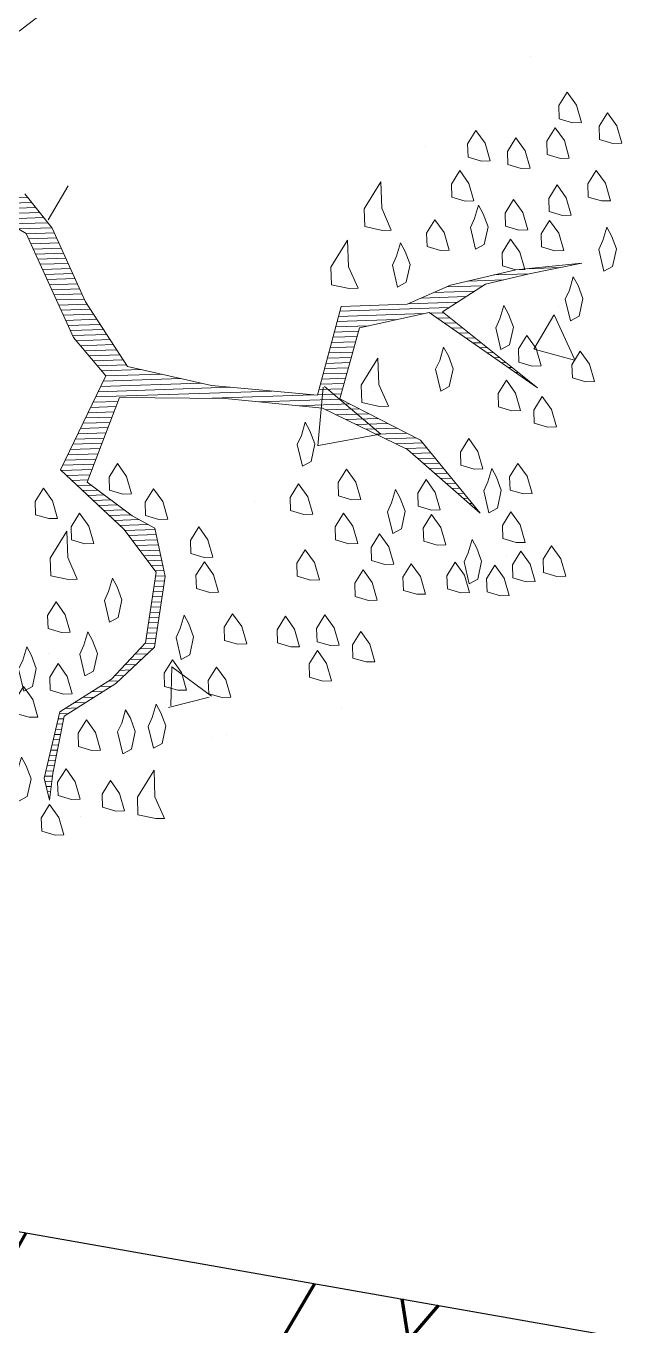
# Model space of a CAD drawing. Header units: millimetres. Extents: x 111 to 1506, y 14 to 566.
# Drawn here: x 257.217 to 258.018, y 202.413 to 204.162 of the extents above; entities that cross this region are included whole.
import ezdxf

# ---------------------------------------------------------------- set-up
doc = ezdxf.new("R2010")
doc.units = ezdxf.units.MM
for name, color, linetype, lineweight in [('ARBOLES', 78, 'Continuous', 5), ('G', 254, 'Continuous', 5), ('GRASS', 56, 'Continuous', 0)]:
    doc.layers.add(name, color=color, linetype=linetype, lineweight=lineweight)

# ---------------------------------------------------------------- blocks, each defined once
blk = doc.blocks.new('*X16')
at = {"color": 0}
for p, q in [((17.8617, 16.41), (18.0157, 16.41)), ((17.8916, 16.4), (18.0232, 16.4)), ((17.9216, 16.39), (18.0307, 16.39)), ((17.9473, 16.38), (18.0382, 16.38)), ((17.9633, 16.37), (18.0457, 16.37)), ((17.9793, 16.36), (18.0532, 16.36)), ((17.9953, 16.35), (18.0607, 16.35)), ((18.0106, 16.34), (18.0651, 16.34)), ((18.0147, 16.33), (18.0692, 16.33)), ((18.0189, 16.32), (18.0733, 16.32)), ((18.0231, 16.31), (18.0774, 16.31)), ((18.0272, 16.3), (18.0816, 16.3)), ((18.0314, 16.29), (18.0857, 16.29)), ((18.0356, 16.28), (18.0898, 16.28)), ((18.0397, 16.27), (18.0939, 16.27)), ((18.0439, 16.26), (18.098, 16.26)), ((18.0481, 16.25), (18.1021, 16.25)), ((18.0522, 16.24), (18.1063, 16.24)), ((18.0564, 16.23), (18.1104, 16.23)), ((18.0606, 16.22), (18.1145, 16.22)), ((18.8615, 16.22), (18.9295, 16.22)), ((18.9115, 16.23), (18.9795, 16.23)), ((18.9759, 16.24), (19.0395, 16.24)), ((18.0647, 16.21), (18.1186, 16.21)), ((18.0689, 16.2), (18.1236, 16.2)), ((18.7941, 16.2), (18.873, 16.2)), ((18.8191, 16.21), (18.8896, 16.21)), ((18.0731, 16.19), (18.1296, 16.19)), ((18.0772, 16.18), (18.1356, 16.18)), ((18.0814, 16.17), (18.1416, 16.17)), ((18.6114, 16.17), (18.823, 16.17)), ((18.7441, 16.18), (18.8396, 16.18)), ((18.7691, 16.19), (18.8563, 16.19)), ((18.0856, 16.16), (18.1476, 16.16)), ((18.0897, 16.15), (18.1536, 16.15)), ((18.6054, 16.15), (18.7201, 16.15)), ((18.6084, 16.16), (18.7734, 16.16)), ((18.7869, 16.16), (18.812, 16.16)), ((18.8002, 16.15), (18.8237, 16.15)), ((18.0939, 16.14), (18.1596, 16.14)), ((18.1004, 16.13), (18.1656, 16.13)), ((18.1082, 16.12), (18.1716, 16.12)), ((18.5964, 16.12), (18.6429, 16.12)), ((18.5994, 16.13), (18.6461, 16.13)), ((18.6024, 16.14), (18.6667, 16.14)), ((18.8135, 16.14), (18.8354, 16.14)), ((18.8269, 16.13), (18.847, 16.13)), ((18.8402, 16.12), (18.8587, 16.12)), ((18.116, 16.11), (18.1776, 16.11)), ((18.1237, 16.1), (18.1836, 16.1)), ((18.5904, 16.1), (18.6367, 16.1)), ((18.5934, 16.11), (18.6398, 16.11)), ((18.8535, 16.11), (18.8704, 16.11)), ((18.8669, 16.1), (18.882, 16.1)), ((18.1315, 16.09), (18.1896, 16.09)), ((18.1393, 16.08), (18.1956, 16.08)), ((18.1471, 16.07), (18.2239, 16.07)), ((18.5814, 16.07), (18.6273, 16.07)), ((18.5844, 16.08), (18.6304, 16.08)), ((18.5874, 16.09), (18.6336, 16.09)), ((18.8802, 16.09), (18.8937, 16.09)), ((18.8935, 16.08), (18.9054, 16.08)), ((18.9069, 16.07), (18.917, 16.07)), ((18.1497, 16.05), (18.2999, 16.05)), ((18.1549, 16.06), (18.2619, 16.06)), ((18.5754, 16.05), (18.6211, 16.05)), ((18.5784, 16.06), (18.6242, 16.06)), ((18.9202, 16.06), (18.9287, 16.06)), ((18.9335, 16.05), (18.9404, 16.05)), ((18.1339, 16.02), (18.4746, 16.02)), ((18.1392, 16.03), (18.3946, 16.03)), ((18.1444, 16.04), (18.3379, 16.04)), ((18.5664, 16.02), (18.6117, 16.02)), ((18.5694, 16.03), (18.6148, 16.03)), ((18.5724, 16.04), (18.6179, 16.04)), ((18.9469, 16.04), (18.952, 16.04)), ((18.9602, 16.03), (18.9637, 16.03)), ((18.9735, 16.02), (18.9754, 16.02)), ((18.1235, 16), (18.173, 16)), ((18.1287, 16.01), (18.1773, 16.01)), ((18.3591, 16.01), (18.5546, 16.01)), ((18.4501, 16), (18.6064, 16)), ((18.5634, 16.01), (18.6086, 16.01)), ((18.9869, 16.01), (18.987, 16.01)), ((18.1077, 15.97), (18.1604, 15.97)), ((18.113, 15.98), (18.1646, 15.98)), ((18.1182, 15.99), (18.1688, 15.99)), ((18.5234, 15.99), (18.6244, 15.99)), ((18.5781, 15.98), (18.6424, 15.98)), ((18.5971, 15.97), (18.6604, 15.97)), ((18.0973, 15.95), (18.152, 15.95)), ((18.1025, 15.96), (18.1562, 15.96)), ((18.6161, 15.96), (18.6784, 15.96)), ((18.6351, 15.95), (18.6964, 15.95)), ((18.0816, 15.92), (18.1394, 15.92)), ((18.0868, 15.93), (18.1436, 15.93)), ((18.092, 15.94), (18.1478, 15.94)), ((18.6541, 15.94), (18.7144, 15.94)), ((18.6731, 15.93), (18.7324, 15.93)), ((18.6921, 15.92), (18.7504, 15.92)), ((18.0711, 15.9), (18.1309, 15.9)), ((18.0763, 15.91), (18.1351, 15.91)), ((18.7111, 15.91), (18.7628, 15.91)), ((18.7301, 15.9), (18.7704, 15.9)), ((18.0627, 15.88), (18.1225, 15.88)), ((18.0658, 15.89), (18.1267, 15.89)), ((18.0727, 15.87), (18.1183, 15.87)), ((18.7421, 15.89), (18.7781, 15.89)), ((18.7528, 15.88), (18.7857, 15.88)), ((18.7634, 15.87), (18.7934, 15.87)), ((18.0827, 15.86), (18.1141, 15.86)), ((18.0927, 15.85), (18.1197, 15.85)), ((18.7741, 15.86), (18.801, 15.86)), ((18.7848, 15.85), (18.8087, 15.85)), ((18.1027, 15.84), (18.1322, 15.84)), ((18.1127, 15.83), (18.1447, 15.83)), ((18.1227, 15.82), (18.1572, 15.82)), ((18.7954, 15.84), (18.8163, 15.84)), ((18.8061, 15.83), (18.824, 15.83)), ((18.8168, 15.82), (18.8316, 15.82)), ((18.1327, 15.81), (18.1697, 15.81)), ((18.1427, 15.8), (18.1822, 15.8)), ((18.8274, 15.81), (18.8393, 15.81)), ((18.8381, 15.8), (18.8469, 15.8)), ((18.1527, 15.79), (18.1947, 15.79)), ((18.1627, 15.78), (18.2105, 15.78)), ((18.1727, 15.77), (18.2271, 15.77)), ((18.8488, 15.79), (18.8545, 15.79)), ((18.8594, 15.78), (18.8622, 15.78)), ((18.182, 15.76), (18.2403, 15.76)), ((18.189, 15.75), (18.2422, 15.75)), ((18.196, 15.74), (18.244, 15.74)), ((18.203, 15.73), (18.2458, 15.73)), ((18.21, 15.72), (18.2476, 15.72)), ((18.217, 15.71), (18.2494, 15.71)), ((18.224, 15.7), (18.2512, 15.7)), ((18.231, 15.69), (18.2531, 15.69)), ((18.238, 15.68), (18.2549, 15.68)), ((18.2385, 15.67), (18.2567, 15.67)), ((18.2329, 15.64), (18.2515, 15.64)), ((18.2348, 15.65), (18.2534, 15.65)), ((18.2367, 15.66), (18.2553, 15.66)), ((18.2292, 15.62), (18.2478, 15.62)), ((18.231, 15.63), (18.2497, 15.63)), ((18.2235, 15.59), (18.2422, 15.59)), ((18.2254, 15.6), (18.244, 15.6)), ((18.2273, 15.61), (18.2459, 15.61)), ((18.2198, 15.57), (18.2384, 15.57)), ((18.2217, 15.58), (18.2403, 15.58)), ((18.2132, 15.54), (18.2328, 15.54)), ((18.216, 15.55), (18.2347, 15.55)), ((18.2179, 15.56), (18.2365, 15.56)), ((18.1932, 15.52), (18.2171, 15.52)), ((18.2032, 15.53), (18.2284, 15.53)), ((18.1632, 15.49), (18.1834, 15.49)), ((18.1732, 15.5), (18.1946, 15.5)), ((18.1832, 15.51), (18.2059, 15.51)), ((18.1409, 15.47), (18.1609, 15.47)), ((18.1532, 15.48), (18.1721, 15.48)), ((18.0895, 15.44), (18.1126, 15.44)), ((18.1066, 15.45), (18.1297, 15.45)), ((18.1238, 15.46), (18.1468, 15.46)), ((18.0552, 15.42), (18.0783, 15.42)), ((18.0723, 15.43), (18.0954, 15.43)), ((18.038, 15.39), (18.0493, 15.39)), ((18.0407, 15.4), (18.0516, 15.4)), ((18.0433, 15.41), (18.0611, 15.41)), ((18.0327, 15.37), (18.0447, 15.37)), ((18.0353, 15.38), (18.047, 15.38)), ((18.0247, 15.34), (18.0378, 15.34)), ((18.0273, 15.35), (18.0401, 15.35)), ((18.03, 15.36), (18.0424, 15.36)), ((18.0193, 15.32), (18.0332, 15.32)), ((18.022, 15.33), (18.0355, 15.33)), ((18.0113, 15.29), (18.0265, 15.29)), ((18.014, 15.3), (18.0286, 15.3)), ((18.0167, 15.31), (18.0309, 15.31)), ((18.0115, 15.28), (18.0249, 15.28)), ((18.0135, 15.27), (18.0232, 15.27)), ((18.0155, 15.26), (18.0215, 15.26)), ((18.0175, 15.25), (18.0199, 15.25))]:
    blk.add_line(p, q, dxfattribs=at)
blk = doc.blocks.new('E1E')
at = {"layer": 'ARBOLES', "ltscale": 0.2}
for p, q in [((94.9941, 59.1844), (94.9941, 59.1844)), ((94.8455, 58.9854), (94.8455, 58.9854)), ((94.8241, 58.9714), (94.8241, 58.9714)), ((94.928, 58.9668), (94.8733, 58.9268)), ((94.948, 58.9033), (94.9254, 58.9629)), ((95.1411, 58.9598), (95.1411, 58.9598)), ((94.9473, 58.9039), (94.8701, 58.9236)), ((94.6676, 58.8635), (94.6676, 58.8635)), ((94.9236, 58.6057), (94.9236, 58.6057)), ((94.5138, 58.5333), (94.5138, 58.5333)), ((95.1355, 58.5085), (95.1355, 58.5085)), ((94.8624, 58.4826), (94.7765, 58.4282)), ((94.8909, 58.3921), (94.8631, 58.4837)), ((94.6865, 58.4581), (94.6865, 58.4581)), ((95.013, 58.4632), (95.013, 58.4632)), ((95.2104, 58.4729), (95.2104, 58.4729)), ((94.8895, 58.3905), (94.7758, 58.4277)), ((94.811, 58.3666), (94.811, 58.3666)), ((94.8922, 58.3418), (94.8922, 58.3418)), ((95.3957, 58.2452), (95.4049, 58.3083)), ((94.4865, 58.2246), (94.4865, 58.2246)), ((94.5977, 58.207), (94.5304, 58.1986)), ((94.5888, 58.1437), (94.598, 58.2068)), ((94.5882, 58.1432), (94.5302, 58.1979)), ((94.7363, 58.1935), (94.7363, 58.1935)), ((94.5867, 58.1273), (94.5867, 58.1273)), ((94.8833, 57.9689), (94.8833, 57.9689)), ((94.7808, 57.7703), (94.7808, 57.7703))]:
    blk.add_line(p, q, dxfattribs=at)
for points in [[(95.4965, 58.333), (95.43, 58.3423), (95.2954, 58.4695), (95.2238, 58.5077), (95.2346, 58.6762), (95.103, 58.7267), (95.0285, 58.7715), (95.0017, 58.8842), (95.0305, 58.9594), (95.0883, 59.0397), (95.0709, 59.1488), (95.0499, 59.1785), (95.0608, 59.1365), (95.0789, 59.0433), (95.0211, 58.963), (94.9858, 58.8849), (95.0126, 58.7722), (95.0574, 58.7064), (95.0987, 58.7014), (95.1869, 58.6783), (95.1899, 58.5316), (95.0309, 58.4686), (94.8791, 58.4244), (94.7266, 58.4344), (94.579, 58.4856), (94.7128, 58.4127), (94.8589, 58.3998), (94.8727, 58.2812), (94.7773, 58.2154), (94.5691, 58.2629), (94.7578, 58.2067), (94.7101, 58.1387), (94.6509, 58.0967), (94.5786, 58.049), (94.6733, 58.0989), (94.7622, 58.1619), (94.8156, 58.2168), (94.9132, 58.2603), (94.8943, 58.4077), (95.0591, 58.4577), (95.1971, 58.4802), (95.2991, 58.4087), (95.3939, 58.3185), (95.4561, 58.2838)], [(95.5632, 58.0431), (95.4838, 57.9065)]]:
    blk.add_lwpolyline(points, dxfattribs=at)
for points in [[(95.0202, 59.2276), (95.0426, 59.2298), (95.0513, 59.2103), (95.047, 59.185), (95.0253, 59.1987), (95.0072, 59.2218)], [(95.1157, 59.1532), (95.1164, 59.1691), (95.0954, 59.1987), (95.0853, 59.1864), (95.0904, 59.1575), (95.1056, 59.1409), (95.1179, 59.1308)], [(94.9436, 59.1545), (94.966, 59.1567), (94.9747, 59.1372), (94.9704, 59.1119), (94.9487, 59.1256), (94.9306, 59.1487)], [(95.0174, 59.164), (95.0398, 59.1662), (95.0485, 59.1467), (95.0441, 59.1213), (95.0224, 59.1351), (95.0044, 59.1582)], [(94.8793, 59.1415), (94.9082, 59.1466), (94.9198, 59.1205), (94.9112, 59.0699), (94.8938, 59.109), (94.8663, 59.1357)], [(95.0167, 59.078), (95.0391, 59.0801), (95.0478, 59.0606), (95.0435, 59.0353), (95.0218, 59.049), (95.0037, 59.0722)], [(95.1309, 59.0665), (95.1533, 59.0687), (95.162, 59.0491), (95.1577, 59.0238), (95.136, 59.0376), (95.1179, 59.0607)], [(94.9885, 59.0187), (94.9893, 59.0346), (94.9683, 59.0642), (94.9582, 59.0519), (94.9632, 59.023), (94.9784, 59.0064), (94.9907, 58.9963)], [(94.9459, 58.9919), (94.9466, 59.0078), (94.9256, 59.0374), (94.9155, 59.0251), (94.9206, 58.9962), (94.9358, 58.9796), (94.9481, 58.9695)], [(95.1751, 58.9848), (95.1758, 59.0007), (95.1548, 59.0303), (95.1447, 59.018), (95.1498, 58.9891), (95.165, 58.9725), (95.1773, 58.9624)], [(95.0934, 59.0108), (95.1158, 59.013), (95.1245, 58.9935), (95.1201, 58.9681), (95.0985, 58.9819), (95.0804, 59.005)], [(95.0927, 58.9248), (95.0934, 58.9407), (95.0724, 58.9703), (95.0623, 58.958), (95.0674, 58.9291), (95.0826, 58.9125), (95.0949, 58.9023)], [(94.8534, 58.9195), (94.8758, 58.9217), (94.8845, 58.9022), (94.8802, 58.8769), (94.8585, 58.8906), (94.8404, 58.9137)], [(94.9243, 58.9355), (94.9467, 58.9377), (94.9554, 58.9182), (94.951, 58.8928), (94.9294, 58.9066), (94.9113, 58.9297)], [(95.1339, 58.9197), (95.1563, 58.9219), (95.165, 58.9024), (95.1607, 58.8771), (95.139, 58.8908), (95.1209, 58.9139)], [(94.9583, 58.8415), (94.959, 58.8574), (94.938, 58.8871), (94.9279, 58.8748), (94.933, 58.8458), (94.9482, 58.8292), (94.9605, 58.8191)], [(95.0884, 58.8293), (95.0892, 58.8452), (95.0682, 58.8749), (95.0581, 58.8626), (95.0631, 58.8336), (95.0783, 58.817), (95.0906, 58.8069)], [(95.1557, 58.8359), (95.1846, 58.841), (95.1962, 58.8149), (95.1875, 58.7643), (95.1701, 58.8034), (95.1427, 58.8301)], [(94.7125, 58.8334), (94.7349, 58.8356), (94.7436, 58.8161), (94.7393, 58.7908), (94.7176, 58.8045), (94.6995, 58.8276)], [(94.8622, 58.8299), (94.8846, 58.8321), (94.8933, 58.8126), (94.889, 58.7873), (94.8673, 58.801), (94.8492, 58.8241)], [(94.7812, 58.8016), (94.8036, 58.8038), (94.8123, 58.7843), (94.808, 58.759), (94.7863, 58.7727), (94.7682, 58.7959)], [(94.6591, 58.7784), (94.6815, 58.7806), (94.6902, 58.7611), (94.6859, 58.7358), (94.6642, 58.7495), (94.6461, 58.7726)], [(94.7227, 58.7756), (94.7451, 58.7778), (94.7538, 58.7583), (94.7495, 58.7329), (94.7278, 58.7467), (94.7097, 58.7698)], [(95.1528, 58.7723), (95.1752, 58.7744), (95.1839, 58.7549), (95.1796, 58.7296), (95.1579, 58.7434), (95.1398, 58.7665)], [(94.936, 58.7692), (94.9584, 58.7714), (94.9671, 58.7519), (94.9627, 58.7266), (94.941, 58.7403), (94.9229, 58.7634)], [(95.2222, 58.7564), (95.2446, 58.7586), (95.2533, 58.7391), (95.249, 58.7138), (95.2273, 58.7275), (95.2092, 58.7506)], [(94.9656, 58.7201), (94.988, 58.7223), (94.9967, 58.7028), (94.9924, 58.6775), (94.9707, 58.6912), (94.9526, 58.7143)], [(94.7922, 58.6896), (94.8146, 58.6918), (94.8233, 58.6723), (94.8189, 58.647), (94.7972, 58.6607), (94.7791, 58.6838)], [(95.0567, 58.6905), (95.0791, 58.6927), (95.0878, 58.6732), (95.0835, 58.6479), (95.0618, 58.6616), (95.0437, 58.6847)], [(94.6931, 58.6845), (94.7155, 58.6867), (94.7242, 58.6671), (94.7199, 58.6418), (94.6982, 58.6556), (94.6801, 58.6787)], [(95.1261, 58.6747), (95.1485, 58.6768), (95.1572, 58.6573), (95.1529, 58.632), (95.1312, 58.6457), (95.1131, 58.6689)], [(94.6245, 58.6461), (94.6469, 58.6483), (94.6556, 58.6288), (94.6513, 58.6035), (94.6296, 58.6172), (94.6115, 58.6403)], [(94.5594, 58.6172), (94.5818, 58.6193), (94.5905, 58.5998), (94.5862, 58.5745), (94.5645, 58.5882), (94.5464, 58.6114)], [(94.6903, 58.6209), (94.7127, 58.623), (94.7214, 58.6035), (94.7171, 58.5782), (94.6954, 58.5919), (94.6773, 58.6151)], [(94.7568, 58.6115), (94.7792, 58.6137), (94.7879, 58.5942), (94.7836, 58.5689), (94.7619, 58.5826), (94.7438, 58.6057)], [(94.498, 58.5976), (94.5204, 58.5998), (94.5291, 58.5803), (94.5248, 58.555), (94.5031, 58.5687), (94.485, 58.5918)], [(94.5725, 58.5528), (94.5732, 58.5687), (94.5522, 58.5984), (94.5421, 58.5861), (94.5472, 58.5571), (94.5624, 58.5405), (94.5747, 58.5304)], [(94.8421, 58.5949), (94.8645, 58.5971), (94.8732, 58.5776), (94.8689, 58.5523), (94.8472, 58.566), (94.8291, 58.5891)], [(94.4677, 58.5607), (94.4901, 58.5629), (94.4988, 58.5434), (94.4944, 58.5181), (94.4728, 58.5318), (94.4547, 58.5549)], [(94.7178, 58.524), (94.7185, 58.5399), (94.6975, 58.5695), (94.6874, 58.5572), (94.6925, 58.5283), (94.7077, 58.5117), (94.72, 58.5016)], [(94.6238, 58.5601), (94.6462, 58.5623), (94.6549, 58.5428), (94.6506, 58.5175), (94.6289, 58.5312), (94.6108, 58.5543)], [(94.7792, 58.5436), (94.8017, 58.5458), (94.8103, 58.5262), (94.806, 58.5009), (94.7843, 58.5147), (94.7662, 58.5378)], [(94.425, 58.5339), (94.4474, 58.5361), (94.4561, 58.5166), (94.4518, 58.4913), (94.4301, 58.505), (94.412, 58.5281)], [(94.8942, 58.4779), (94.8949, 58.4938), (94.874, 58.5234), (94.8638, 58.5111), (94.8689, 58.4822), (94.8841, 58.4656), (94.8964, 58.4555)], [(94.5067, 58.508), (94.5292, 58.5101), (94.5378, 58.4906), (94.5335, 58.4653), (94.5118, 58.479), (94.4937, 58.5022)], [(94.6535, 58.511), (94.6759, 58.5131), (94.6846, 58.4936), (94.6803, 58.4683), (94.6586, 58.482), (94.6405, 58.5052)], [(94.5863, 58.4343), (94.587, 58.4502), (94.566, 58.4798), (94.5559, 58.4675), (94.561, 58.4386), (94.5762, 58.422), (94.5885, 58.4119)], [(94.5256, 58.4306), (94.548, 58.4328), (94.5567, 58.4133), (94.5524, 58.388), (94.5307, 58.4017), (94.5126, 58.4248)], [(94.6145, 58.4235), (94.6369, 58.4256), (94.6456, 58.4061), (94.6413, 58.3808), (94.6196, 58.3945), (94.6015, 58.4177)], [(94.7945, 58.3867), (94.8235, 58.3918), (94.835, 58.3658), (94.8264, 58.3152), (94.809, 58.3542), (94.7815, 58.3809)], [(94.53, 58.3157), (94.5524, 58.3179), (94.5611, 58.2984), (94.5568, 58.2731), (94.5351, 58.2868), (94.517, 58.3099)], [(94.5936, 58.3128), (94.616, 58.315), (94.6247, 58.2955), (94.6204, 58.2702), (94.5987, 58.2839), (94.5806, 58.307)], [(94.7324, 58.2811), (94.7332, 58.297), (94.7122, 58.3267), (94.7021, 58.3144), (94.7071, 58.2854), (94.7223, 58.2688), (94.7346, 58.2587)], [(94.5004, 58.2246), (94.5228, 58.2268), (94.5315, 58.2072), (94.5272, 58.1819), (94.5055, 58.1957), (94.4874, 58.2188)], [(94.5901, 58.2333), (94.6125, 58.2355), (94.6212, 58.216), (94.6168, 58.1907), (94.5952, 58.2044), (94.5771, 58.2275)], [(94.6675, 58.182), (94.6682, 58.1979), (94.6472, 58.2276), (94.6371, 58.2153), (94.6422, 58.1864), (94.6573, 58.1697), (94.6696, 58.1596)], [(94.9118, 58.2285), (94.9407, 58.2336), (94.9523, 58.2075), (94.9436, 58.1569), (94.9262, 58.196), (94.8988, 58.2227)], [(94.8605, 58.1511), (94.8612, 58.167), (94.8402, 58.1966), (94.8301, 58.1843), (94.8352, 58.1554), (94.8504, 58.1388), (94.8627, 58.1287)], [(94.5808, 58.0967), (94.5815, 58.1126), (94.5605, 58.1422), (94.5504, 58.1299), (94.5555, 58.101), (94.5707, 58.0844), (94.583, 58.0743)], [(94.8974, 58.1208), (94.9263, 58.1258), (94.9379, 58.0998), (94.9292, 58.0492), (94.9119, 58.0882), (94.8844, 58.115)], [(94.6733, 58.0989), (94.6957, 58.1011), (94.7044, 58.0816), (94.7001, 58.0563), (94.6784, 58.07), (94.6603, 58.0931)], [(94.7983, 58.1156), (94.8208, 58.1178), (94.8294, 58.0983), (94.8251, 58.073), (94.8034, 58.0867), (94.7853, 58.1098)], [(94.7666, 58.0469), (94.7673, 58.0628), (94.7463, 58.0925), (94.7362, 58.0802), (94.7413, 58.0512), (94.7565, 58.0346), (94.7688, 58.0245)], [(94.5606, 58.002), (94.5613, 58.0179), (94.5403, 58.0475), (94.5302, 58.0352), (94.5353, 58.0063), (94.5505, 57.9897), (94.5628, 57.9796)], [(94.6263, 58.0468), (94.6488, 58.049), (94.6574, 58.0295), (94.6531, 58.0042), (94.6314, 58.0179), (94.6133, 58.041)], [(94.6929, 58.0375), (94.7153, 58.0397), (94.724, 58.0202), (94.7196, 57.9948), (94.6979, 58.0086), (94.6799, 58.0317)], [(94.7912, 58.0267), (94.8136, 58.0289), (94.8223, 58.0094), (94.818, 57.9841), (94.7963, 57.9978), (94.7782, 58.0209)], [(94.6365, 57.989), (94.6589, 57.9912), (94.6676, 57.9717), (94.6633, 57.9464), (94.6416, 57.9601), (94.6235, 57.9832)], [(94.7912, 57.9566), (94.8136, 57.9588), (94.8223, 57.9393), (94.818, 57.914), (94.7963, 57.9277), (94.7782, 57.9508)], [(94.5867, 57.9434), (94.6091, 57.9456), (94.6178, 57.9261), (94.6134, 57.9008), (94.5917, 57.9145), (94.5737, 57.9376)], [(94.7269, 57.9435), (94.7493, 57.9457), (94.758, 57.9262), (94.7537, 57.9009), (94.732, 57.9146), (94.7139, 57.9377)], [(94.6742, 57.9045), (94.6966, 57.9066), (94.7053, 57.8871), (94.7009, 57.8618), (94.6792, 57.8755), (94.6612, 57.8987)], [(94.6048, 57.8502), (94.6272, 57.8524), (94.6359, 57.8329), (94.6316, 57.8076), (94.6099, 57.8213), (94.5918, 57.8444)], [(94.6778, 57.8437), (94.7002, 57.8459), (94.7089, 57.8264), (94.7046, 57.8011), (94.6829, 57.8148), (94.6648, 57.8379)]]:
    blk.add_lwpolyline(points, close=True, dxfattribs=at)
at = {"layer": 'ARBOLES', "ltscale": 0.2, "xscale": 0.8372139817761642, "yscale": 0.8372139817761642, "zscale": 0.8372139817761642, "rotation": 204.0028523145856}
blk.add_blockref('*X16', (103.6395, 76.9735), dxfattribs=at)

msp = doc.modelspace()

# ---------------------------------------------------------------- hatches: boundary and pattern name
at = {"layer": 'G', "lineweight": 100, "ltscale": 1000}
h = msp.add_hatch(dxfattribs=at)
h.set_pattern_fill('AR-HBONE', color=256, scale=0.046, angle=-22.08523, style=0)
h.set_pattern_definition([(22.914772, (777.23143, 1670.63463), (0.097837146, 0.241122153), [0.552, -0.184]), (112.914772, (777.40091, 1670.70627), (0.097837146, 0.241122153), [0.552, -0.184])])
edge = h.paths.add_edge_path()
edge.add_line((221.74739, 201.07699), (222.24177, 203.56684))
edge.add_line((222.24177, 203.56684), (283.25265, 176.18215))
edge.add_line((283.25265, 176.18215), (282.61554, 174.27589))
edge.add_line((282.61554, 174.27589), (222.04443, 201.46319))
at = {"layer": 'GRASS', "lineweight": 100, "ltscale": 1000, "true_color": 0x261a0d}
h = msp.add_hatch(dxfattribs=at)
h.set_pattern_fill('GRAVEL', color=28, scale=1.7, angle=-112.08523)
h.set_pattern_definition([(115.927559, (839.30387, 1680.0206), (-9.063970477, 18.354684393), [0.2287112, -22.6424497]), (72.8845124, (839.20387, 1680.226294), (-6.0948382015, -19.542337304), [0.3924756, -38.8550721]), (20.425219, (839.31938, 1680.60139), (-23.7196500766, -8.721708562), [0.2767396, -27.3972554]), (155.1884607, (839.17484, 1681.375535), (30.8660951253, -14.3587663716), [0.3574046, -35.3830487]), (180.748426, (838.85043, 1681.52551), (22.0990378755, 0.206215852), [0.3504635, -34.6959343]), (245.1884607, (838.49999, 1681.52094), (14.3587663716, 30.8660951253), [0.3574046, -35.3830487]), (285.609012, (838.350013, 1681.19652), (-7.4433582763, 26.8701771034), [0.4726493, -46.7922425]), (320.1701, (838.47719, 1680.741305), (30.1815712947, -25.0886977379), [0.4462296, -44.1767465]), (9.3443373, (838.81987, 1680.45549), (25.5918268176, 4.2928312495), [0.358615, -35.5029243]), (63.15113, (839.17373, 1680.51372), (-8.606190085, -16.688723505), [0.4094144, -20.0612964]), (110.3122095, (839.358635, 1680.878997), (-9.6577969326, 25.934088733), [0.5294616, -52.4167375]), (26.728847, (838.5263, 1679.82242), (13.925807081, 7.191793736), [0.1807117, -17.8905362]), (59.384006, (838.68771, 1679.903694), (-11.4598038846, -19.2000753885), [0.3438029, -34.0365694]), (112.91477, (838.8628, 1680.1996), (-1.5752635, 0.6391751), [0.2404157, -2.1637474]), (91.113362, (839.09657, 1680.23314), (-0.045348688, -9.154667853), [0.1294686, -12.8173457]), (179.716181, (839.09406, 1680.36258), (5.364965683, -0.342261915), [0.1830951, -8.971685]), (278.878528, (838.91096, 1680.3635), (1.2330016, -6.004140826), [0.2973793, -9.615239]), (49.479823, (838.95686, 1680.0697), (-2.8536138, -2.51135188), [0.2150347, -5.1608373]), (264.304312, (839.46478, 1681.27624), (-1.665960889, -17.670160563), [0.30124, -29.8228367]), (318.260948, (839.43488, 1680.97648), (-14.771198076, 13.331980626), [0.2527237, -25.0195932]), (181.113362, (839.27191, 1679.94184), (9.154667853, -0.045348688), [0.2589355, -12.6878788]), (231.5252313, (839.01303, 1679.93681), (11.1175419693, 13.8351097054), [0.30124, -29.8228367]), (227.358726, (838.48812, 1681.67252), (6.346402741, 6.597967281), [0.290496, -14.2343104]), (182.689912, (838.29133, 1681.45883), (20.523774362, 0.845390995), [0.2434026, -24.0968932]), (314.716181, (837.69026, 1680.56526), (6.59796728, -6.34640274), [0.2589355, -12.6878788]), (265.268796, (837.87245, 1680.38126), (2.008222804, 23.035126246), [0.2849727, -28.2122201]), (317.358726, (838.00346, 1681.33714), (-6.597967281, 6.346402741), [0.145248, -14.3795584]), (349.224704, (837.7286, 1680.65978), (6.9402292, -0.98143706), [0.086683, -8.5816502]), (53.878528, (837.81376, 1680.64357), (-3.49278894, -4.0866154), [0.3504635, -6.658816]), (73.9237776, (838.02036, 1680.92667), (-4.8164879157, -16.391810277), [0.324785, -32.1536694]), (191.60484, (838.7692, 1680.421), (3.78970217, 0.29691323), [0.2451774, -5.8842598]), (241.0719983, (838.529025, 1680.371695), (-14.0165044563, -25.5011294422), [0.4280498, -42.3768565]), (308.860168, (838.32197, 1679.99705), (-8.470144022, 10.775280054), [0.1750252, -17.327546]), (337.91477, (838.4318, 1679.8608), (2.2144387, 0.9360884), [0.102, -1.598]), (8.171209, (838.0804, 1680.939), (-13.5835451655, -1.826828053), [0.2361708, -23.380984]), (295.927559, (838.31418, 1680.97256), (9.063970477, -18.354684393), [0.4574224, -22.4137385]), (247.91477, (838.5142, 1680.5612), (0.9360884, -2.2144387), [0.442, -1.258]), (213.219618, (838.34799, 1680.15161), (-17.418596023, -11.278409134), [0.2687938, -26.6105663]), (141.969376, (838.12313, 1680.00435), (-5.66187891, 4.131964085), [0.2475234, -12.1286634]), (95.560747, (837.92816, 1680.15685), (-3.608307419, 36.321758184), [0.4030105, -39.8981061]), (63.3408504, (837.889105, 1680.55796), (9.8845403712, 19.8392505315), [0.4263583, -42.2094248])])
h.paths.add_polyline_path([(243.71023, 199.41553), (253.02343, 203.2774), (264.57342, 201.24082)])

# ---------------------------------------------------------------- linework, layer by layer
msp.add_line((253.02343, 203.2774), (264.57342, 201.24082))

# ---------------------------------------------------------------- block references
at = {"layer": 'ARBOLES', "color": 0, "xscale": 0.8310831642732954, "yscale": 0.8310831642732954, "zscale": 0.8310831642732954, "rotation": 157.9147716791316}
msp.add_blockref('E1E', (348.93824, 218.99292), dxfattribs=at)

doc.saveas('drawing.dxf')
